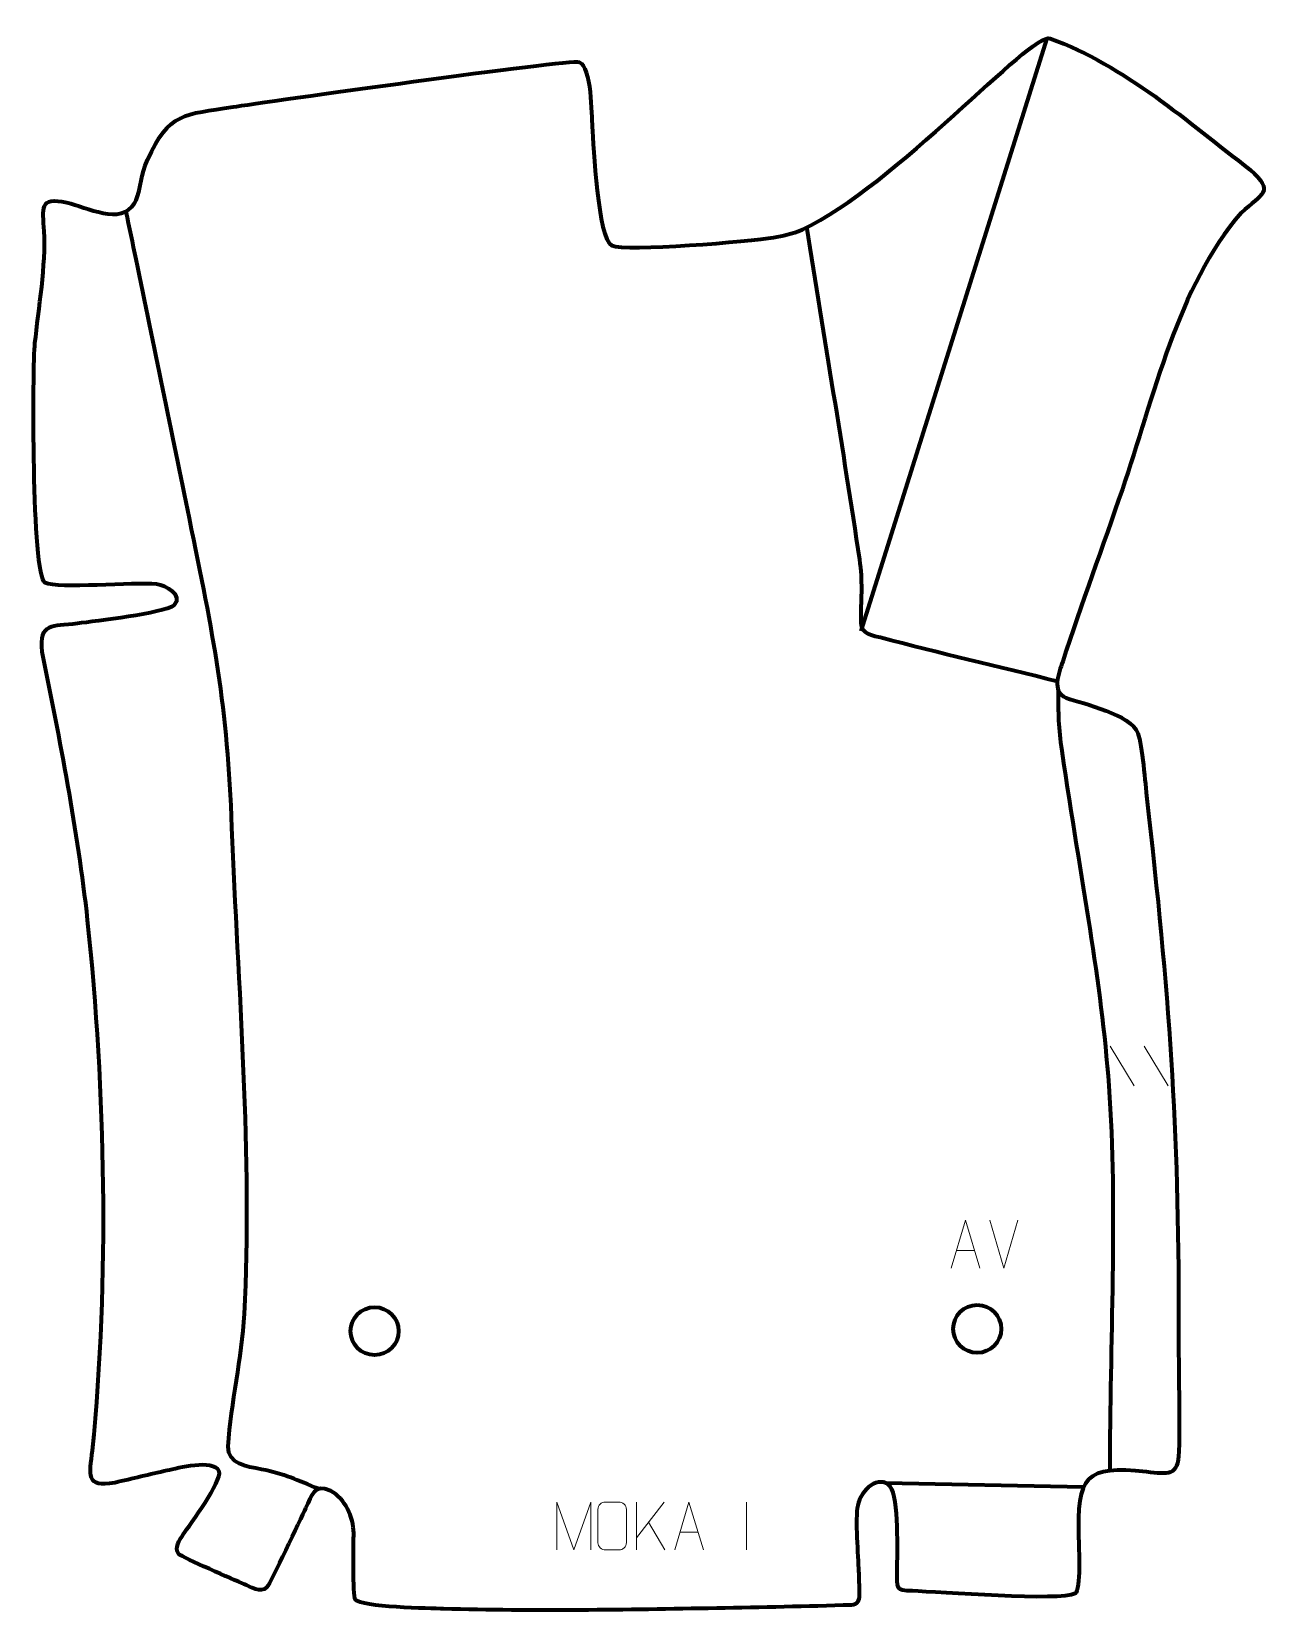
# Model space of a CAD drawing. Header units: millimetres. Extents: x -595 to 53, y 69 to 893.
import ezdxf

# ---------------------------------------------------------------- set-up
doc = ezdxf.new("R2010")
doc.units = ezdxf.units.MM
doc.header["$MEASUREMENT"] = 0
doc.layers.add('layer 1', color=7, linetype='Continuous', plot=False)
doc.layers.add('layer 2', color=7, linetype='Continuous')
doc.layers.add('layer 3', color=7, linetype='Continuous')

msp = doc.modelspace()

# ---------------------------------------------------------------- linework, layer by layer
at = {"layer": 'layer 1', "color": 250, "lineweight": 9}
for points in [[(-32.8646, 363.7098), (-32.8646, 363.7098), (-20.5003, 343.1655), (-20.5003, 343.1655)], [(-15.1347, 363.7098), (-15.1347, 363.7098), (-2.7704, 343.1655), (-2.7704, 343.1655)], [(-88.3599, 248.038), (-88.3599, 248.038), (-95.6817, 272.9916), (-95.6817, 272.9916)], [(-81.038, 272.9916), (-81.038, 272.9916), (-88.3598, 248.038), (-88.3598, 248.038)], [(-112.9968, 257.2947), (-112.9968, 257.2947), (-103.5011, 257.2947), (-103.5011, 257.2947)], [(-279.8064, 126.1136), (-279.8064, 126.1136), (-279.8064, 101.16), (-279.8064, 101.16)], [(-265.4302, 126.1136), (-265.4302, 126.1136), (-279.8064, 107.4739), (-279.8064, 107.4739)], [(-222.4318, 126.1239), (-222.4318, 126.1239), (-222.4318, 101.1498), (-222.4318, 101.1498)], [(-265.1049, 101.2558), (-265.1049, 101.2558), (-273.5754, 115.5694), (-273.5754, 115.5694)], [(-257.1796, 110.4095), (-257.1796, 110.4095), (-247.6839, 110.4095), (-247.6839, 110.4095)]]:
    msp.add_open_spline(points, degree=3, dxfattribs=at)
for points, knots in [([(-115.7194, 248.0453), (-115.7194, 248.0453), (-108.3484, 272.9988), (-108.3484, 272.9988), (-108.3484, 272.9988), (-108.3484, 272.9988), (-100.7785, 248.0453), (-100.7785, 248.0453)], [0, 0, 0, 0, 0.33333333, 0.33333333, 0.33333333, 0.33333333, 1, 1, 1, 1]), ([(-321.2982, 101.1579), (-321.2982, 101.1579), (-321.2982, 126.1158), (-321.2982, 126.1158), (-321.2982, 126.1158), (-321.2982, 126.1158), (-312.3731, 101.1579), (-312.3731, 101.1579), (-312.3731, 101.1579), (-312.3731, 101.1579), (-303.6132, 126.1153), (-303.6132, 126.1153), (-303.6132, 126.1153), (-303.6132, 126.1153), (-303.6132, 101.1579), (-303.6132, 101.1579)], [0, 0, 0, 0, 0.2, 0.2, 0.2, 0.2, 0.4, 0.4, 0.4, 0.4, 0.6, 0.6, 0.6, 0.6, 1, 1, 1, 1]), ([(-295.9753, 126.1133), (-293.6496, 126.1133), (-291.3235, 126.1133), (-288.9974, 126.1133), (-288.9974, 126.1133), (-287.0508, 126.1489), (-285.0594, 124.6573), (-285.0327, 122.2197), (-285.0327, 122.2197), (-285.0331, 116.4728), (-285.0331, 110.7255), (-285.0327, 104.9778), (-285.0327, 104.9778), (-285.1725, 102.6544), (-286.8497, 101.1748), (-288.9974, 101.164), (-288.9974, 101.164), (-291.3293, 101.1644), (-293.6612, 101.1644), (-295.9927, 101.164), (-295.9927, 101.164), (-297.9177, 101.0586), (-299.8898, 102.9431), (-299.8786, 104.9604), (-299.8786, 104.9604), (-299.8783, 110.7305), (-299.8783, 116.5002), (-299.8786, 122.2695), (-299.8786, 122.2695), (-299.8744, 124.4076), (-298.1277, 126.1268), (-295.9753, 126.1133)], [0, 0, 0, 0, 0.11111111, 0.11111111, 0.11111111, 0.11111111, 0.22222222, 0.22222222, 0.22222222, 0.22222222, 0.33333333, 0.33333333, 0.33333333, 0.33333333, 0.44444444, 0.44444444, 0.44444444, 0.44444444, 0.55555556, 0.55555556, 0.55555556, 0.55555556, 0.66666667, 0.66666667, 0.66666667, 0.66666667, 0.77777778, 0.77777778, 0.77777778, 0.77777778, 1, 1, 1, 1]), ([(-259.9022, 101.1601), (-259.9022, 101.1601), (-252.5312, 126.1136), (-252.5312, 126.1136), (-252.5312, 126.1136), (-252.5312, 126.1136), (-244.9613, 101.1601), (-244.9613, 101.1601)], [0, 0, 0, 0, 0.33333333, 0.33333333, 0.33333333, 0.33333333, 1, 1, 1, 1])]:
    msp.add_open_spline(points, degree=3, knots=knots, dxfattribs=at)
at = {"layer": 'layer 2', "color": 142, "lineweight": 200}
for centre in [(-416.3002, 215.2286), (-102.2397, 216.4193)]:
    msp.add_ellipse(centre, major_axis=(0, 12.5), ratio=1, dxfattribs=at)
at = {"layer": 'layer 2', "color": 142, "lineweight": 158}
for points in [[(-162.6541, 580.2579), (-162.6541, 580.2579), (-65.8321, 889.1532), (-65.8321, 889.1532)], [(-46.7903, 133.8745), (-46.7903, 133.8745), (-149.8211, 135.9498), (-149.8211, 135.9498)]]:
    msp.add_open_spline(points, degree=3, dxfattribs=at)
for points, knots in [([(-445.4382, 132.9609), (-456.4469, 137.4818), (-463.3037, 140.8051), (-475.2252, 143.1662), (-475.2252, 143.1662), (-482.9994, 144.7706), (-492.8213, 145.628), (-492.6026, 155.1323), (-492.6026, 155.1323), (-490.9571, 178.3178), (-485.5602, 200.5304), (-484.1498, 224.2514), (-484.1498, 224.2514), (-479.6793, 303.5184), (-487.5098, 397.6227), (-490.6132, 477.6552), (-490.6132, 477.6552), (-492.7369, 540.8234), (-500.3229, 578.4866), (-512.8041, 638.9201), (-512.8041, 638.9201), (-522.0716, 683.9348), (-531.3454, 728.9482), (-540.6145, 773.9626), (-540.6145, 773.9626), (-542.3272, 782.2804), (-544.0399, 790.5981), (-545.7526, 798.9159)], [0, 0, 0, 0, 0.125, 0.125, 0.125, 0.125, 0.25, 0.25, 0.25, 0.25, 0.375, 0.375, 0.375, 0.375, 0.5, 0.5, 0.5, 0.5, 0.625, 0.625, 0.625, 0.625, 0.75, 0.75, 0.75, 0.75, 1, 1, 1, 1]), ([(-191.2456, 790.8149), (-182.0657, 733.1036), (-172.2289, 675.1799), (-163.6387, 617.4168), (-163.6387, 617.4168), (-161.9433, 606.0169), (-162.7588, 598.0973), (-162.9636, 586.9236), (-162.9636, 586.9236), (-163.1074, 579.0797), (-159.9982, 578.7923), (-152.8824, 576.9218), (-152.8824, 576.9218), (-122.3423, 568.8941), (-91.1765, 561.7247), (-60.4901, 554.0535)], [0, 0, 0, 0, 0.2, 0.2, 0.2, 0.2, 0.4, 0.4, 0.4, 0.4, 0.6, 0.6, 0.6, 0.6, 1, 1, 1, 1]), ([(-59.9894, 549.3382), (-60.063, 537.1373), (-59.9957, 529.9176), (-58.1953, 517.711), (-58.1953, 517.711), (-47.9558, 448.2878), (-37.6839, 398.3839), (-33.6482, 343.0713), (-33.6482, 343.0713), (-29.012, 279.5269), (-33.2711, 207.4427), (-33.1414, 142.4841)], [0, 0, 0, 0, 0.25, 0.25, 0.25, 0.25, 0.5, 0.5, 0.5, 0.5, 1, 1, 1, 1])]:
    msp.add_open_spline(points, degree=3, knots=knots, dxfattribs=at)
at = {"layer": 'layer 3', "color": 242, "lineweight": 158}
msp.add_open_spline([(-163.6843, 77.43), (-163.759, 80.453), (-163.8316, 83.4813), (-163.9021, 86.5172), (-163.9021, 86.5172), (-163.9341, 87.6685), (-163.9709, 88.815), (-164.015, 89.966), (-164.015, 89.966), (-164.3507, 98.0161), (-165.9123, 117.4616), (-164.5294, 124.3376), (-164.5294, 124.3376), (-162.8878, 132.4999), (-153.4184, 140.7907), (-147.5499, 134.1749), (-147.5499, 134.1749), (-142.7578, 128.7726), (-143.9795, 99.0368), (-143.8928, 90.6134), (-143.8928, 90.6134), (-143.6872, 80.9312), (-145.1787, 80.012), (-136.0393, 79.7761), (-136.0393, 79.7761), (-122.8936, 79.3395), (-58.1181, 74.2445), (-51.2611, 78.447), (-51.2611, 78.447), (-48.177, 80.3373), (-49.2535, 102.8359), (-49.3719, 106.9283), (-49.3719, 106.9283), (-50.3203, 139.6932), (-45.9998, 145.3661), (-14.0405, 141.8398), (-14.0405, 141.8398), (-2.494, 140.6282), (2.3003, 139.2683), (2.9201, 152.424), (2.9201, 152.424), (3.2771, 174.896), (2.6502, 198.0349), (2.6866, 220.6211), (2.6866, 220.6211), (2.8951, 321.1022), (-2.3203, 392.3936), (-13.8232, 492.6913), (-13.8232, 492.6913), (-14.6707, 500.4242), (-16.2689, 520.7024), (-18.5182, 526.9504), (-18.5182, 526.9504), (-22.0025, 536.6291), (-46.618, 542.1488), (-55.8966, 545.3439), (-55.8966, 545.3439), (-63.7851, 548.7353), (-59.7256, 558.2046), (-57.6644, 564.3118), (-57.6644, 564.3118), (-47.9003, 594.2851), (-36.8413, 624.2492), (-26.582, 654.112), (-26.582, 654.112), (-10.3355, 701.5403), (2.0836, 759.7297), (35.2646, 798.0822), (35.2646, 798.0822), (46.1693, 808.3668), (53.1727, 808.8854), (40.0118, 820.5994), (40.0118, 820.5994), (7.1811, 845.7731), (-25.0286, 874.7269), (-64.2321, 889.0259), (-64.2321, 889.0259), (-74.087, 892.6204), (-144.8398, 812.021), (-193.3679, 789.47), (-193.3679, 789.47), (-198.5633, 787.0558), (-203.7749, 786.1581), (-208.391, 785.3273), (-208.391, 785.3273), (-219.744, 783.2839), (-285.8366, 777.8339), (-292.636, 781.1187), (-292.636, 781.1187), (-300.0345, 784.6929), (-302.2509, 833.246), (-302.895, 842.8983), (-302.895, 842.8983), (-303.2669, 849.2029), (-303.2593, 874.3822), (-309.645, 876.7307), (-309.645, 876.7307), (-314.4262, 878.4892), (-475.1792, 855.6192), (-490.0491, 853.3574), (-490.0491, 853.3574), (-515.595, 849.3707), (-523.2533, 850.6343), (-534.6955, 825.7995), (-534.6955, 825.7995), (-538.1609, 817.8191), (-537.8318, 811.6004), (-540.4805, 804.7453), (-540.4805, 804.7453), (-540.4805, 804.7453), (-541.3434, 803.1735), (-541.3434, 803.1735), (-541.3434, 803.1735), (-548.5884, 791.3005), (-566.2283, 801.2195), (-576.7034, 803.5223), (-576.7034, 803.5223), (-591.3327, 806.7383), (-589.1594, 800.4427), (-588.4673, 788.52), (-588.4673, 788.52), (-587.4864, 771.6229), (-591.3811, 747.6118), (-593.3029, 730.2235), (-593.3029, 730.2235), (-594.593, 718.4453), (-595.0457, 609.0787), (-587.9591, 605.2939), (-587.9591, 605.2939), (-581.6599, 601.9296), (-541.436, 605.7572), (-529.926, 604.5711), (-529.926, 604.5711), (-525.0464, 603.845), (-515.7361, 598.835), (-520.4893, 593.7756), (-520.4893, 593.7756), (-527.0649, 589.3806), (-561.3787, 585.5157), (-571.1379, 584.2608), (-571.1379, 584.2608), (-584.7493, 582.5107), (-590.8149, 584.8812), (-589.6015, 569.3794), (-589.6015, 569.3794), (-580.046, 522.6935), (-571.1411, 476.9677), (-565.8315, 429.5325), (-565.8315, 429.5325), (-556.4684, 340.4721), (-554.4088, 242.0513), (-563.3298, 152.9537), (-563.3298, 152.9537), (-564.7456, 140.4224), (-567.039, 133.2339), (-551.7169, 136.2281), (-551.7169, 136.2281), (-542.643, 138.2785), (-533.5106, 140.492), (-524.4189, 142.5458), (-524.4189, 142.5458), (-518.8743, 143.7983), (-500.6078, 148.6368), (-497.2719, 142.1373), (-497.2719, 142.1373), (-495.6741, 136.9774), (-512.3381, 114.5342), (-515.9711, 109.2785), (-515.9711, 109.2785), (-518.1894, 106.0298), (-520.8256, 102.4375), (-518.2333, 98.8919), (-518.2333, 98.8919), (-516.4577, 97.317), (-488.9764, 85.3683), (-484.4077, 83.3324), (-484.4077, 83.3324), (-481.2887, 81.9611), (-475.4117, 78.475), (-472.4952, 81.7052), (-472.4952, 81.7052), (-470.4295, 83.9931), (-454.964, 117.3293), (-452.2445, 122.9332), (-452.2445, 122.9332), (-448.974, 129.6697), (-447.7643, 135.899), (-439.3084, 131.9757), (-439.3084, 131.9757), (-431.511, 127.7505), (-427.3223, 118.3874), (-427.1898, 109.8622), (-427.1898, 109.8622), (-427.1621, 105.2821), (-427.7489, 77.0995), (-426.4432, 75.3604), (-426.4432, 75.3604), (-423.371, 71.2683), (-387.1336, 70.6751), (-380.441, 70.4889), (-380.441, 70.4889), (-333.355, 69.1334), (-285.138, 69.9356), (-238.0095, 70.8015), (-238.0095, 70.8015), (-214.5744, 71.2321), (-191.1108, 71.7438), (-167.6682, 72.4243), (-167.6682, 72.4243), (-164.9909, 72.5019), (-163.6233, 74.9644), (-163.6843, 77.43)], degree=3, knots=[0, 0, 0, 0, 0.01851852, 0.01851852, 0.01851852, 0.01851852, 0.03703704, 0.03703704, 0.03703704, 0.03703704, 0.05555556, 0.05555556, 0.05555556, 0.05555556, 0.07407407, 0.07407407, 0.07407407, 0.07407407, 0.09259259, 0.09259259, 0.09259259, 0.09259259, 0.11111111, 0.11111111, 0.11111111, 0.11111111, 0.12962963, 0.12962963, 0.12962963, 0.12962963, 0.14814815, 0.14814815, 0.14814815, 0.14814815, 0.16666667, 0.16666667, 0.16666667, 0.16666667, 0.18518519, 0.18518519, 0.18518519, 0.18518519, 0.2037037, 0.2037037, 0.2037037, 0.2037037, 0.22222222, 0.22222222, 0.22222222, 0.22222222, 0.24074074, 0.24074074, 0.24074074, 0.24074074, 0.25925926, 0.25925926, 0.25925926, 0.25925926, 0.27777778, 0.27777778, 0.27777778, 0.27777778, 0.2962963, 0.2962963, 0.2962963, 0.2962963, 0.31481481, 0.31481481, 0.31481481, 0.31481481, 0.33333333, 0.33333333, 0.33333333, 0.33333333, 0.35185185, 0.35185185, 0.35185185, 0.35185185, 0.37037037, 0.37037037, 0.37037037, 0.37037037, 0.38888889, 0.38888889, 0.38888889, 0.38888889, 0.40740741, 0.40740741, 0.40740741, 0.40740741, 0.42592593, 0.42592593, 0.42592593, 0.42592593, 0.44444444, 0.44444444, 0.44444444, 0.44444444, 0.46296296, 0.46296296, 0.46296296, 0.46296296, 0.48148148, 0.48148148, 0.48148148, 0.48148148, 0.5, 0.5, 0.5, 0.5, 0.51851852, 0.51851852, 0.51851852, 0.51851852, 0.53703704, 0.53703704, 0.53703704, 0.53703704, 0.55555556, 0.55555556, 0.55555556, 0.55555556, 0.57407407, 0.57407407, 0.57407407, 0.57407407, 0.59259259, 0.59259259, 0.59259259, 0.59259259, 0.61111111, 0.61111111, 0.61111111, 0.61111111, 0.62962963, 0.62962963, 0.62962963, 0.62962963, 0.64814815, 0.64814815, 0.64814815, 0.64814815, 0.66666667, 0.66666667, 0.66666667, 0.66666667, 0.68518519, 0.68518519, 0.68518519, 0.68518519, 0.7037037, 0.7037037, 0.7037037, 0.7037037, 0.72222222, 0.72222222, 0.72222222, 0.72222222, 0.74074074, 0.74074074, 0.74074074, 0.74074074, 0.75925926, 0.75925926, 0.75925926, 0.75925926, 0.77777778, 0.77777778, 0.77777778, 0.77777778, 0.7962963, 0.7962963, 0.7962963, 0.7962963, 0.81481481, 0.81481481, 0.81481481, 0.81481481, 0.83333333, 0.83333333, 0.83333333, 0.83333333, 0.85185185, 0.85185185, 0.85185185, 0.85185185, 0.87037037, 0.87037037, 0.87037037, 0.87037037, 0.88888889, 0.88888889, 0.88888889, 0.88888889, 0.90740741, 0.90740741, 0.90740741, 0.90740741, 0.92592593, 0.92592593, 0.92592593, 0.92592593, 0.94444444, 0.94444444, 0.94444444, 0.94444444, 0.96296296, 0.96296296, 0.96296296, 0.96296296, 1, 1, 1, 1], dxfattribs=at)

doc.saveas('drawing.dxf')
